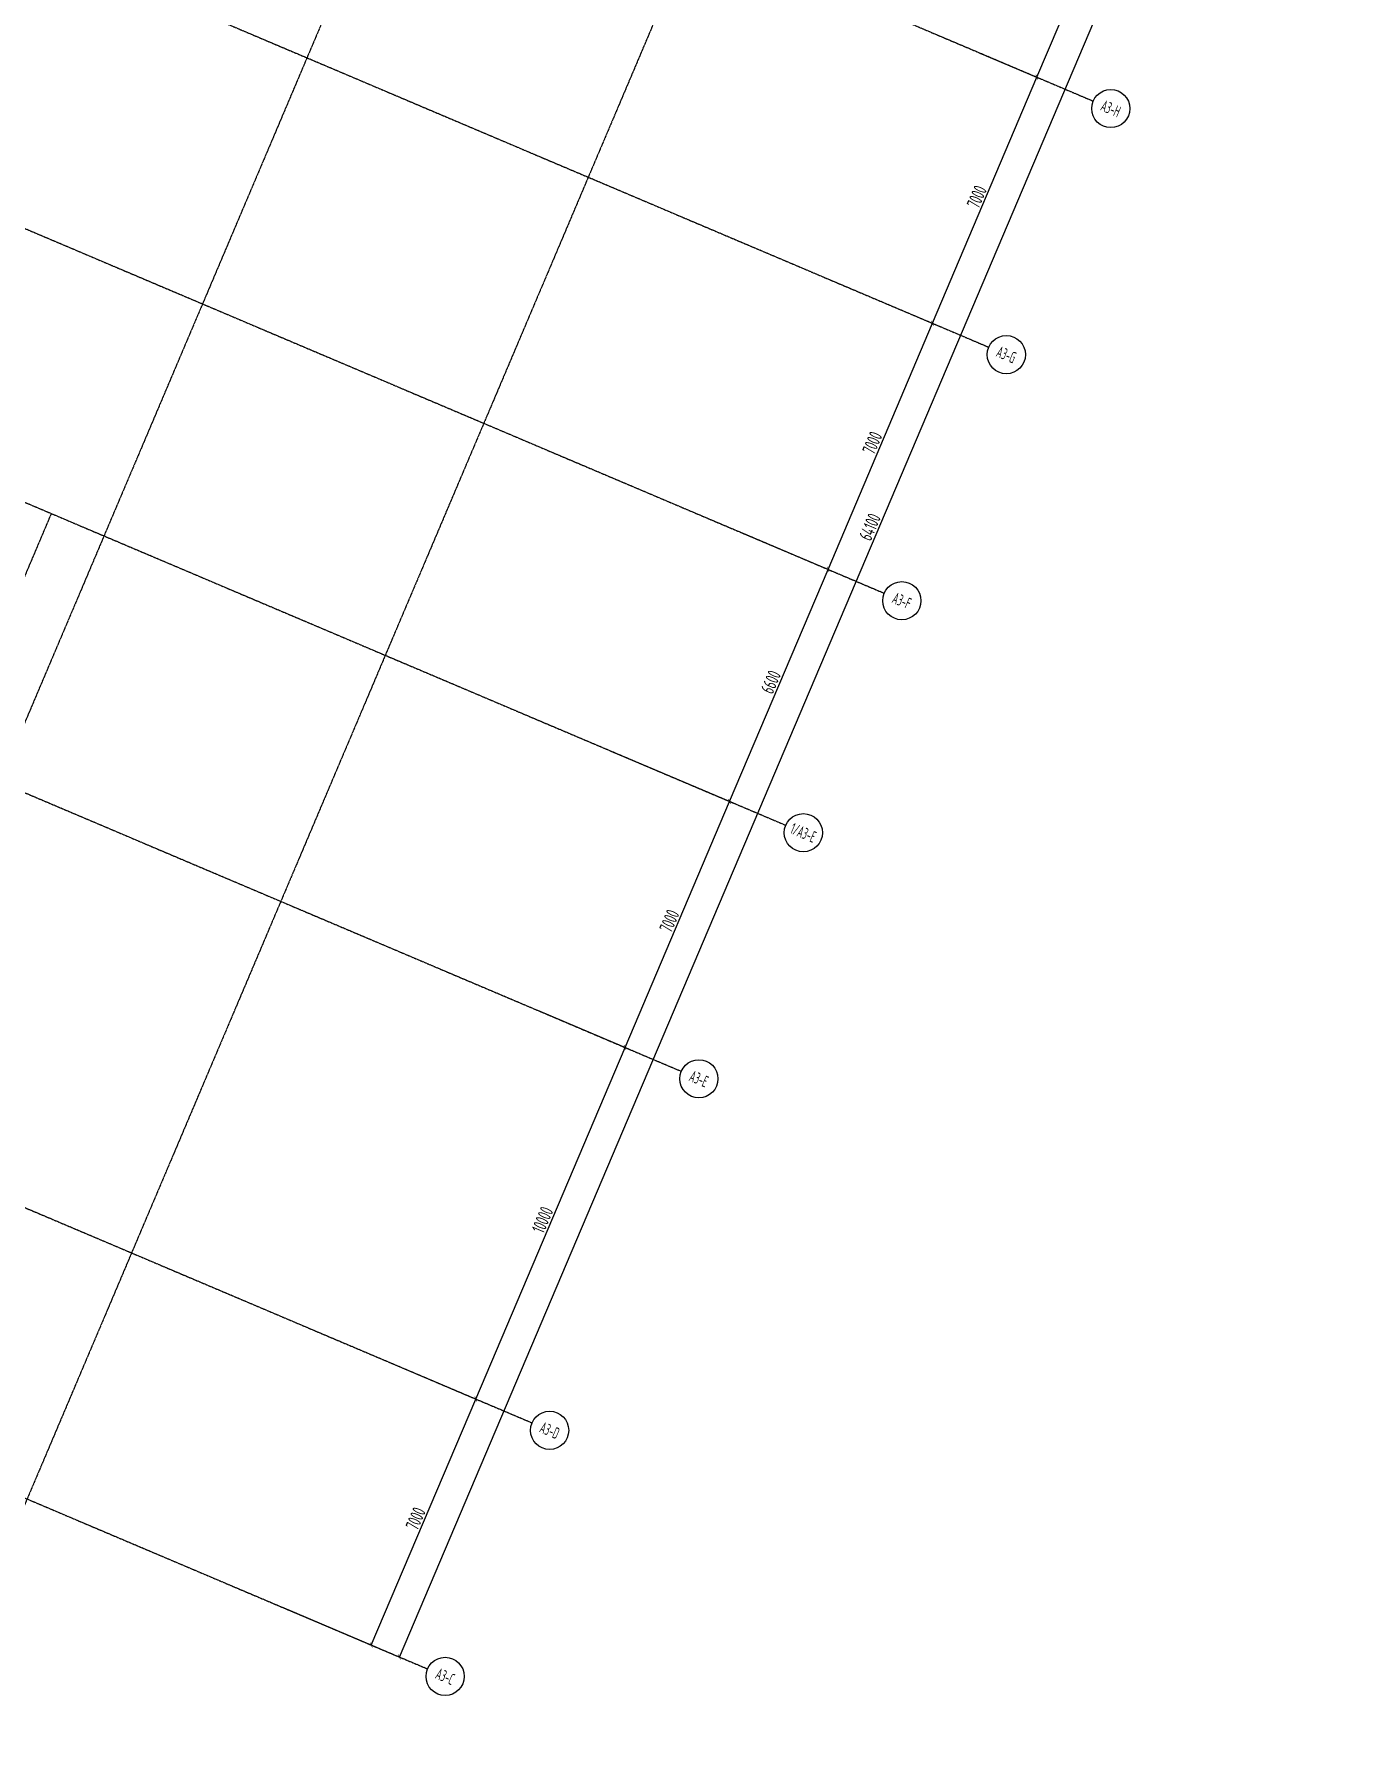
# Model space of a CAD drawing. Extents: x 11778731 to 12007717, y -6694179 to -6314888.
# Drawn here: x 11958213 to 11992908, y -6495370 to -6450352 of the extents above; entities that cross this region are included whole.
import ezdxf
from ezdxf.enums import TextEntityAlignment as Align

# ---------------------------------------------------------------- set-up
doc = ezdxf.new("R2010")
doc.units = 0
doc.header["$LTSCALE"] = 10
doc.header["$MEASUREMENT"] = 0
doc.linetypes.add('A3-RG-axis-100$0$CENTER', pattern=[2, 1.25, -0.25, 0.25, -0.25])
for name, color, linetype in [('A3-RG-axis-100$0$A-DIMS-100', 1, 'Continuous'), ('A3-RG-axis-100$0$A-GRID', 1, 'A3-RG-axis-100$0$CENTER'), ('A3-RG-axis-100$0$A-SYMB', 4, 'Continuous')]:
    doc.layers.add(name, color=color, linetype=linetype)
doc.styles.add('A3-RG-axis-100$0$$0$XD2008', font='xd-hzs.shx', dxfattribs={"width": 0.7, "bigfont": 'xd-hztxt.shx'})
doc.styles.add('A3-RG-axis-100$0$XD2008', font='xd-hzs.shx', dxfattribs={"width": 0.7, "bigfont": 'xd-hztxt.shx'})
doc.dimstyles.new('A3-RG-axis-100$0$XD100$0', dxfattribs={"dimscale": 100, "dimtxt": 3.5, "dimasz": 1, "dimexe": 1, "dimexo": 2, "dimgap": 0.5, "dimtad": 1, "dimdec": 0, "dimdsep": 46, "dimtxsty": 'A3-RG-axis-100$0$XD2008', "dimblk1": 'A3-RG-axis-100$0$_ARCHTICK', "dimblk2": 'A3-RG-axis-100$0$_ARCHTICK', "dimsah": 1, "dimcen": 2.5, "dimclrt": 4, "dimaunit": 1, "dimadec": 0, "dimazin": 0, "dimtfac": 1, "dimtdec": 0, "dimtix": 1, "dimtmove": 0, "dimatfit": 3, "dimfxl": 0, "dimtolj": 1, "dimtzin": 0, "dimarcsym": 0})

# ---------------------------------------------------------------- blocks, each defined once
blk = doc.blocks.new('A3-RG-axis-100$0$$0$ECADI-TAG-GRID')
at = {"color": 13}
blk.add_circle((0, 0), 5, dxfattribs=at)
at = {"style": 'A3-RG-axis-100$0$$0$XD2008', "width": 0.7}
blk.add_attdef('GRID', text='', height=5, dxfattribs=at).set_placement((0, 0), align=Align.MIDDLE)
blk = doc.blocks.new('A3-RG-axis-100$0$_ARCHTICK')
at = {"color": 0, "linetype": 'ByBlock', "const_width": 0.15}
blk.add_lwpolyline([(-0.5, -0.5), (0.5, 0.5)], dxfattribs=at)
blk = doc.blocks.new('*D285')
at = {"layer": 'A3-RG-axis-100$0$A-DIMS-100', "color": 0, "lineweight": -2}
for p, q in [((11967477, -6485111), (11969861, -6486123)), ((11967034, -6492528), (11969769, -6486084)), ((11964742, -6491555), (11967126, -6492567))]:
    blk.add_line(p, q, dxfattribs=at)
at = {"layer": 'Defpoints', "color": 0}
for p in [(11967293, -6485033), (11969769, -6486084), (11964557, -6491477)]:
    blk.add_point(p, dxfattribs=at)
at = {"layer": 'A3-RG-axis-100$0$A-DIMS-100', "color": 0, "lineweight": -2, "xscale": 100, "yscale": 100, "zscale": 100}
for p, rotation in [((11969769, -6486084), 66.99999999988144), ((11967034, -6492528), 246.9999999998815)]:
    blk.add_blockref('A3-RG-axis-100$0$_ARCHTICK', p, dxfattribs=dict(at, rotation=rotation))
at = {"layer": 'A3-RG-axis-100$0$A-DIMS-100', "color": 4, "insert": (11968194, -6489218), "char_height": 350, "attachment_point": 5, "rotation": 67, "style": 'A3-RG-axis-100$0$XD2008'}
blk.add_mtext('\\A1;7000', dxfattribs=at)
blk = doc.blocks.new('*D286')
at = {"layer": 'A3-RG-axis-100$0$A-DIMS-100', "color": 0, "lineweight": -2}
for p, q in [((11971384, -6475906), (11973768, -6476918)), ((11969769, -6486084), (11973676, -6476879)), ((11967477, -6485111), (11969861, -6486123))]:
    blk.add_line(p, q, dxfattribs=at)
at = {"layer": 'Defpoints', "color": 0}
for p in [(11971200, -6475828), (11973676, -6476879), (11967293, -6485033)]:
    blk.add_point(p, dxfattribs=at)
at = {"layer": 'A3-RG-axis-100$0$A-DIMS-100', "color": 0, "lineweight": -2, "xscale": 100, "yscale": 100, "zscale": 100}
for p, rotation in [((11973676, -6476879), 66.99999999988144), ((11969769, -6486084), 246.9999999998815)]:
    blk.add_blockref('A3-RG-axis-100$0$_ARCHTICK', p, dxfattribs=dict(at, rotation=rotation))
at = {"layer": 'A3-RG-axis-100$0$A-DIMS-100', "color": 4, "insert": (11971515, -6481394), "char_height": 350, "attachment_point": 5, "rotation": 67, "style": 'A3-RG-axis-100$0$XD2008'}
blk.add_mtext('\\A1;10000', dxfattribs=at)
blk = doc.blocks.new('*D287')
at = {"layer": 'A3-RG-axis-100$0$A-DIMS-100', "color": 0, "lineweight": -2}
for p, q in [((11974119, -6469463), (11976503, -6470475)), ((11973676, -6476879), (11976411, -6470435)), ((11971384, -6475906), (11973768, -6476918))]:
    blk.add_line(p, q, dxfattribs=at)
at = {"layer": 'Defpoints', "color": 0}
for p in [(11973935, -6469384), (11976411, -6470435), (11971200, -6475828)]:
    blk.add_point(p, dxfattribs=at)
at = {"layer": 'A3-RG-axis-100$0$A-DIMS-100', "color": 0, "lineweight": -2, "xscale": 100, "yscale": 100, "zscale": 100}
for p, rotation in [((11976411, -6470435), 66.99999999988144), ((11973676, -6476879), 246.9999999998815)]:
    blk.add_blockref('A3-RG-axis-100$0$_ARCHTICK', p, dxfattribs=dict(at, rotation=rotation))
at = {"layer": 'A3-RG-axis-100$0$A-DIMS-100', "color": 4, "insert": (11974837, -6473569), "char_height": 350, "attachment_point": 5, "rotation": 67, "style": 'A3-RG-axis-100$0$XD2008'}
blk.add_mtext('\\A1;7000', dxfattribs=at)
blk = doc.blocks.new('*D288')
at = {"layer": 'A3-RG-axis-100$0$A-DIMS-100', "color": 0, "lineweight": -2}
for p, q in [((11981231, -6457707), (11981817, -6457956)), ((11978990, -6464360), (11981725, -6457917)), ((11978363, -6464094), (11979082, -6464399))]:
    blk.add_line(p, q, dxfattribs=at)
at = {"layer": 'Defpoints', "color": 0}
for p in [(11981047, -6457629), (11981725, -6457917), (11978178, -6464016)]:
    blk.add_point(p, dxfattribs=at)
at = {"layer": 'A3-RG-axis-100$0$A-DIMS-100', "color": 0, "lineweight": -2, "xscale": 100, "yscale": 100, "zscale": 100}
for p, rotation in [((11981725, -6457917), 66.99999999988144), ((11978990, -6464360), 246.9999999998815)]:
    blk.add_blockref('A3-RG-axis-100$0$_ARCHTICK', p, dxfattribs=dict(at, rotation=rotation))
at = {"layer": 'A3-RG-axis-100$0$A-DIMS-100', "color": 4, "insert": (11980150, -6461051), "char_height": 350, "attachment_point": 5, "rotation": 67, "style": 'A3-RG-axis-100$0$XD2008'}
blk.add_mtext('\\A1;7000', dxfattribs=at)
blk = doc.blocks.new('*D289')
at = {"layer": 'A3-RG-axis-100$0$A-DIMS-100', "color": 0, "lineweight": -2}
for p, q in [((11982950, -6450832), (11984552, -6451512)), ((11981725, -6457917), (11984460, -6451473)), ((11981231, -6457707), (11981817, -6457956))]:
    blk.add_line(p, q, dxfattribs=at)
at = {"layer": 'Defpoints', "color": 0}
for p in [(11982766, -6450754), (11984460, -6451473), (11981047, -6457629)]:
    blk.add_point(p, dxfattribs=at)
at = {"layer": 'A3-RG-axis-100$0$A-DIMS-100', "color": 0, "lineweight": -2, "xscale": 100, "yscale": 100, "zscale": 100}
for p, rotation in [((11984460, -6451473), 66.99999999988144), ((11981725, -6457917), 246.9999999998815)]:
    blk.add_blockref('A3-RG-axis-100$0$_ARCHTICK', p, dxfattribs=dict(at, rotation=rotation))
at = {"layer": 'A3-RG-axis-100$0$A-DIMS-100', "color": 4, "insert": (11982886, -6454607), "char_height": 350, "attachment_point": 5, "rotation": 67, "style": 'A3-RG-axis-100$0$XD2008'}
blk.add_mtext('\\A1;7000', dxfattribs=at)
blk = doc.blocks.new('*D290')
at = {"layer": 'A3-RG-axis-100$0$A-DIMS-100', "color": 0, "lineweight": -2}
for p, q in [((11985755, -6443332), (11987678, -6444148)), ((11984460, -6451473), (11987586, -6444109)), ((11982957, -6450835), (11984552, -6451512))]:
    blk.add_line(p, q, dxfattribs=at)
at = {"layer": 'Defpoints', "color": 0}
for p in [(11985571, -6443254), (11987586, -6444109), (11982773, -6450757)]:
    blk.add_point(p, dxfattribs=at)
at = {"layer": 'A3-RG-axis-100$0$A-DIMS-100', "color": 0, "lineweight": -2, "xscale": 100, "yscale": 100, "zscale": 100}
for p, rotation in [((11987586, -6444109), 66.99999999988144), ((11984460, -6451473), 246.9999999998815)]:
    blk.add_blockref('A3-RG-axis-100$0$_ARCHTICK', p, dxfattribs=dict(at, rotation=rotation))
at = {"layer": 'A3-RG-axis-100$0$A-DIMS-100', "color": 4, "insert": (11985816, -6447703), "char_height": 350, "attachment_point": 5, "rotation": 67, "style": 'A3-RG-axis-100$0$XD2008'}
blk.add_mtext('\\A1;8000', dxfattribs=at)
blk = doc.blocks.new('*D294')
at = {"layer": 'A3-RG-axis-100$0$A-DIMS-100', "color": 0, "lineweight": -2}
for p, q in [((11989787, -6432550), (11992908, -6433875)), ((11967770, -6492840), (11992816, -6433836)), ((11964387, -6491404), (11967862, -6492879))]:
    blk.add_line(p, q, dxfattribs=at)
at = {"layer": 'Defpoints', "color": 0}
for p in [(11989603, -6432472), (11992816, -6433836), (11964203, -6491326)]:
    blk.add_point(p, dxfattribs=at)
at = {"layer": 'A3-RG-axis-100$0$A-DIMS-100', "color": 0, "lineweight": -2, "xscale": 100, "yscale": 100, "zscale": 100}
for p, rotation in [((11992816, -6433836), 66.99999999988144), ((11967770, -6492840), 246.9999999998815)]:
    blk.add_blockref('A3-RG-axis-100$0$_ARCHTICK', p, dxfattribs=dict(at, rotation=rotation))
at = {"layer": 'A3-RG-axis-100$0$A-DIMS-100', "color": 4, "insert": (11980086, -6463250), "char_height": 350, "attachment_point": 5, "rotation": 67, "style": 'A3-RG-axis-100$0$XD2008'}
blk.add_mtext('\\A1;64100', dxfattribs=at)
blk = doc.blocks.new('*D295')
at = {"layer": 'A3-RG-axis-100$0$A-DIMS-100', "color": 0, "lineweight": -2}
for p, q in [((11976698, -6463387), (11979082, -6464399)), ((11976411, -6470435), (11978990, -6464360)), ((11973308, -6469118), (11976503, -6470475))]:
    blk.add_line(p, q, dxfattribs=at)
at = {"layer": 'Defpoints', "color": 0}
for p in [(11976514, -6463309), (11978990, -6464360), (11973124, -6469040)]:
    blk.add_point(p, dxfattribs=at)
at = {"layer": 'A3-RG-axis-100$0$A-DIMS-100', "color": 0, "lineweight": -2, "xscale": 100, "yscale": 100, "zscale": 100}
for p, rotation in [((11978990, -6464360), 66.99999999988144), ((11976411, -6470435), 246.9999999998815)]:
    blk.add_blockref('A3-RG-axis-100$0$_ARCHTICK', p, dxfattribs=dict(at, rotation=rotation))
at = {"layer": 'A3-RG-axis-100$0$A-DIMS-100', "color": 4, "insert": (11977493, -6467310), "char_height": 350, "attachment_point": 5, "rotation": 67, "style": 'A3-RG-axis-100$0$XD2008'}
blk.add_mtext('\\A1;6600', dxfattribs=at)
blk = doc.blocks.new('A3-RG-axis-100')
at = {"layer": 'A3-RG-axis-100$0$A-GRID'}
for p, q in [((11906272, -6418284.3), (11985933, -6452098.3)), ((11979102.4, -6418565.4), (11947827.8, -6492243.7)), ((11905882.4, -6425723.4), (11983197.9, -6458541.9)), ((11937760.6, -6446859.4), (11980462.8, -6464985.4)), ((11975448.6, -6447648), (11955191.9, -6495369.6)), ((11935181.8, -6452934.6), (11977884, -6471060.6)), ((11932446.7, -6459378.2), (11975148.9, -6477504.2)), ((11958654.7, -6462898.3), (11946447.1, -6491657.6)), ((11928539.4, -6468583.2), (11971241.6, -6486709.2)), ((11925804.3, -6475026.8), (11968506.5, -6493152.8))]:
    blk.add_line(p, q, dxfattribs=at)
at = {"layer": 'A3-RG-axis-100$0$A-SYMB'}
ref = blk.add_blockref('A3-RG-axis-100$0$$0$ECADI-TAG-GRID', (11986393.3, -6452293.7), dxfattribs=dict(at, xscale=100, yscale=100, zscale=100, rotation=337))
ref.add_attrib('GRID', 'A3-H', dxfattribs={"layer": '0', "height": 300, "rotation": 337, "style": 'A3-RG-axis-100$0$$0$XD2008', "width": 0.5}).set_placement((11986393.3, -6452293.7), align=Align.MIDDLE)
ref = blk.add_blockref('A3-RG-axis-100$0$$0$ECADI-TAG-GRID', (11983658.2, -6458737.2), dxfattribs=dict(at, xscale=100, yscale=100, zscale=100, rotation=337))
ref.add_attrib('GRID', 'A3-G', dxfattribs={"layer": '0', "height": 300, "rotation": 337, "style": 'A3-RG-axis-100$0$$0$XD2008', "width": 0.5}).set_placement((11983658.2, -6458737.2), align=Align.MIDDLE)
ref = blk.add_blockref('A3-RG-axis-100$0$$0$ECADI-TAG-GRID', (11980923, -6465180.8), dxfattribs=dict(at, xscale=100, yscale=100, zscale=100, rotation=337))
ref.add_attrib('GRID', 'A3-F', dxfattribs={"layer": '0', "height": 300, "rotation": 337, "style": 'A3-RG-axis-100$0$$0$XD2008', "width": 0.5}).set_placement((11980923, -6465180.8), align=Align.MIDDLE)
ref = blk.add_blockref('A3-RG-axis-100$0$$0$ECADI-TAG-GRID', (11978344.3, -6471256), dxfattribs=dict(at, xscale=100, yscale=100, zscale=100, rotation=337))
ref.add_attrib('GRID', '1/A3-E', dxfattribs={"layer": '0', "height": 300, "rotation": 337, "style": 'A3-RG-axis-100$0$$0$XD2008', "width": 0.5}).set_placement((11978344.3, -6471256), align=Align.MIDDLE)
ref = blk.add_blockref('A3-RG-axis-100$0$$0$ECADI-TAG-GRID', (11975609.1, -6477699.6), dxfattribs=dict(at, xscale=100, yscale=100, zscale=100, rotation=337))
ref.add_attrib('GRID', 'A3-E', dxfattribs={"layer": '0', "height": 300, "rotation": 337, "style": 'A3-RG-axis-100$0$$0$XD2008', "width": 0.5}).set_placement((11975609.1, -6477699.6), align=Align.MIDDLE)
ref = blk.add_blockref('A3-RG-axis-100$0$$0$ECADI-TAG-GRID', (11971701.8, -6486904.6), dxfattribs=dict(at, xscale=100, yscale=100, zscale=100, rotation=337))
ref.add_attrib('GRID', 'A3-D', dxfattribs={"layer": '0', "height": 300, "rotation": 337, "style": 'A3-RG-axis-100$0$$0$XD2008', "width": 0.5}).set_placement((11971701.8, -6486904.6), align=Align.MIDDLE)
ref = blk.add_blockref('A3-RG-axis-100$0$$0$ECADI-TAG-GRID', (11968966.7, -6493348.1), dxfattribs=dict(at, xscale=100, yscale=100, zscale=100, rotation=337))
ref.add_attrib('GRID', 'A3-C', dxfattribs={"layer": '0', "height": 300, "rotation": 337, "style": 'A3-RG-axis-100$0$$0$XD2008', "width": 0.5}).set_placement((11968966.7, -6493348.1), align=Align.MIDDLE)
at = {"layer": 'A3-RG-axis-100$0$A-DIMS-100'}
for base, p1, p2, picture, middle in [((11992815.9, -6433835.9), (11964203.3, -6491326.2), (11989603.3, -6432472.3), '*D294', (11980085.9, -6463250.1)), ((11987586.1, -6444109.1), (11982772.6, -6450756.8), (11985571.2, -6443253.9), '*D290', (11985816, -6447703.2)), ((11984460.2, -6451473.2), (11981047.2, -6457629), (11982766.3, -6450754.1), '*D289', (11982885.6, -6454607)), ((11981725.1, -6457916.7), (11978178.4, -6464015.8), (11981047.2, -6457629), '*D288', (11980150.4, -6461050.6)), ((11978990, -6464360.2), (11973124.1, -6469040.2), (11976513.8, -6463309.2), '*D295', (11977493.5, -6467309.9)), ((11976411.2, -6470435.5), (11971199.9, -6475827.9), (11973935, -6469384.4), '*D287', (11974836.5, -6473569.3)), ((11973676.1, -6476879), (11967292.6, -6485033), (11971199.9, -6475827.9), '*D286', (11971515.3, -6481393.6)), ((11969768.8, -6486084.1), (11964557.5, -6491476.5), (11967292.6, -6485033), '*D285', (11968194.1, -6489217.9))]:
    dim = blk.add_linear_dim(base=base, p1=p1, p2=p2, angle=67, dimstyle='A3-RG-axis-100$0$XD100$0', override={"dimasz": 1}, dxfattribs=at)
    dim.commit()
    dim.dimension.update_dxf_attribs({"geometry": picture, "text_midpoint": middle})

msp = doc.modelspace()

# ---------------------------------------------------------------- block references
msp.add_blockref('A3-RG-axis-100', (0, 0))

doc.saveas('drawing.dxf')
